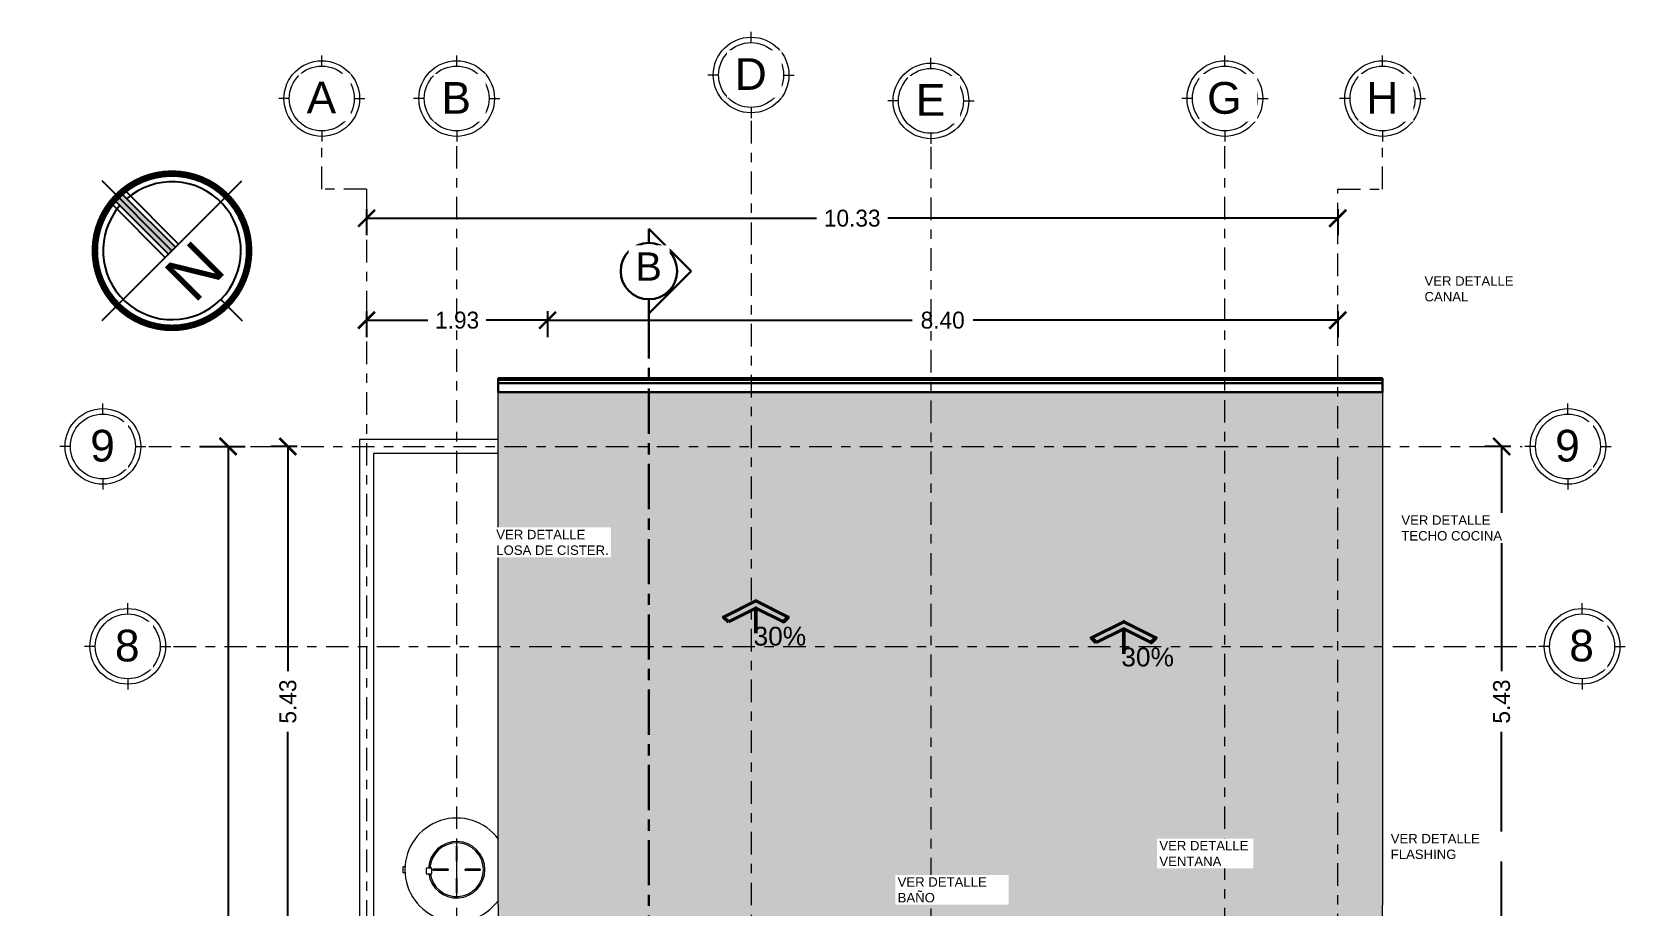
# Model space of a CAD drawing. Header units: millimetres. Extents: x -9559 to 23034, y -7226 to 22400.
# Drawn here: x 197.14 to 214.08, y 47.61 to 56.91 of the extents above; entities that cross this region are included whole.
import ezdxf

# ---------------------------------------------------------------- set-up
doc = ezdxf.new("R2010")
doc.units = ezdxf.units.MM
doc.header["$LTSCALE"] = 0.02
doc.linetypes.add('ACAD_ISO08W100', pattern=[36, 24, -3, 6, -3])
doc.linetypes.add('ACAD_ISO10W100', pattern=[18, 12, -3, 0, -3])
for name, color, linetype, lineweight in [('A-ANNO-DIMS', 251, 'Continuous', 9), ('A-Mueble AA', 9, 'Continuous', 9), ('A-ROOF', 8, 'Continuous', 18), ('A-ROOF-OTLN', 8, 'Continuous', 30), ('AQ-MUROS', 7, 'Continuous', 35), ('ES-PLANTA TECHO', 167, 'Continuous', 50), ('G-ANNO-SYMB', 111, 'Continuous', 9), ('G-ANNO-TEXT', 250, 'Continuous', 9), ('G-Linea Corte', 250, 'ACAD_ISO08W100', 30), ('P-SANR-FIXT', 6, 'Continuous', 18), ('S-GRID', 253, 'ACAD_ISO10W100', 5), ('S-GRID-IDEN', 253, 'Continuous', 9)]:
    doc.layers.add(name, color=color, linetype=linetype, lineweight=lineweight)
doc.styles.add('ARIAL', font='arial.ttf')
doc.styles.add('Arial_3', font='arial.ttf', dxfattribs={"height": 0.18})
doc.styles.add('Arial_6', font='arial.ttf', dxfattribs={"height": 0.3375})
doc.styles.add('CUADROS', font='arial.ttf')
doc.styles.get("Standard").update_dxf_attribs({"font": 'GOTHIC.TTF'})
doc.dimstyles.get("Standard").update_dxf_attribs({"dimtxt": 0.18, "dimasz": 0.18, "dimexe": 0.18, "dimexo": 0.0625, "dimgap": 0.09, "dimtad": 0, "dimzin": 3, "dimdsep": 46, "dimtxsty": 'Standard', "dimblk": 'ARCHTICK', "dimcen": 0.09, "dimadec": 0, "dimazin": 0, "dimtfac": 1, "dimtofl": 0, "dimtmove": 0, "dimatfit": 3, "dimldrblk": 'ARCHTICK', "dimfxl": 1, "dimtolj": 1, "dimtzin": 0, "dimarcsym": 0})

# ---------------------------------------------------------------- blocks, each defined once
blk = doc.blocks.new('Tinaco Garantía de por Vida - Copy - Cap 750 lt-247268-Nivel 2')
at = {"layer": 'A-Mueble AA'}
for p, q in [((-0.005, 0.25), (0.005, 0.25)), ((-0.005, 0.25), (-0.005, 0.09)), ((0.005, 0.09), (0.005, 0.25)), ((-0.25, -0.005), (-0.25, 0.005)), ((-0.09, 0.005), (-0.25, 0.005)), ((-0.09, 0.005), (-0.09, -0.005)), ((0.005, 0.09), (-0.005, 0.09)), ((0.09, -0.005), (0.09, 0.005)), ((0.25, 0.005), (0.09, 0.005)), ((0.25, 0.005), (0.25, -0.005)), ((0.323, 0.042), (0.263, 0.042)), ((0.263, 0.04), (0.263, 0.012)), ((0.263, 0.012), (0.263, -0.017)), ((0.323, 0.012), (0.323, 0.04)), ((0.323, -0.017), (0.323, 0.012)), ((0.571, 0.03), (0.548, 0.03)), ((0.571, 0), (0.571, 0.029)), ((-0.25, -0.005), (-0.09, -0.005)), ((-0.005, -0.09), (0.005, -0.09)), ((-0.005, -0.09), (-0.005, -0.25)), ((0.005, -0.25), (0.005, -0.09)), ((0.09, -0.005), (0.25, -0.005)), ((0.263, -0.018), (0.323, -0.018)), ((0.548, -0.03), (0.571, -0.03)), ((0.571, -0.029), (0.571, 0)), ((0.005, -0.25), (-0.005, -0.25))]:
    blk.add_line(p, q, dxfattribs=at)
for radius, start, end in [(0.55, 360, 143.7066), (0.3, 7.7725, 180), (0.285, 8.1889, 180), (0.55, 216.2934, 360), (0.3, 180, 356.8039), (0.285, 180, 356.6327)]:
    blk.add_arc((0, 0), radius, start, end, dxfattribs=at)
blk = doc.blocks.new('Sección - Extremo inicial de sección-147266-Nivel 2')
at = {"layer": 'G-Linea Corte', "linetype": 'Continuous'}
for p, q in [((-0.006, 0.00598), (-0.012, 0)), ((0, 0), (-0.006, 0.00598)), ((-0.012, 0), (-0.01, 0)), ((-0.002, 0), (0, 0))]:
    blk.add_line(p, q, dxfattribs=at)
blk.add_circle((-0.006, 0), 0.004, dxfattribs=at)
blk.add_arc((-0.006, 0), 0.004, 0, 180, dxfattribs=at)
blk = doc.blocks.new('Rejilla - Extremo inicial de rejilla - Círculo-11506-Nivel 2')
at = {"ltscale": 0.2}
for p, q in [((0, 0.0046), (0, 0.00611)), ((-0.0046, 0), (-0.00611, 0)), ((0.0046, 0), (0.00611, 0)), ((0, -0.0046), (0, -0.00611))]:
    blk.add_line(p, q, dxfattribs=at)
for radius in [0.00536, 0.0046]:
    blk.add_circle((0, 0), radius, dxfattribs=at)
blk = doc.blocks.new('_ArchTick')
at = {"color": 0, "linetype": 'ByBlock', "const_width": 0.15}
blk.add_lwpolyline([(-0.5, -0.5), (0.5, 0.5)], dxfattribs=at)
blk = doc.blocks.new('*D353')
at = {"layer": 'A-ANNO-DIMS', "color": 0, "lineweight": -2, "transparency": 16777216}
for p, q in [((200.699, 55.028), (200.699, 54.751)), ((200.699, 54.931), (205.482, 54.931)), ((211.024, 54.931), (206.241, 54.931)), ((211.024, 55.028), (211.024, 54.751))]:
    blk.add_line(p, q, dxfattribs=at)
at = {"layer": 'A-ANNO-DIMS', "color": 0, "lineweight": -2, "transparency": 16777216, "xscale": 0.18, "yscale": 0.18, "zscale": 0.18, "rotation": 180}
blk.add_blockref('_ArchTick', (200.699, 54.931), dxfattribs=at)
at = {"layer": 'A-ANNO-DIMS', "color": 0, "lineweight": -2, "transparency": 16777216, "xscale": 0.18, "yscale": 0.18, "zscale": 0.18}
blk.add_blockref('_ArchTick', (211.024, 54.931), dxfattribs=at)
at = {"layer": 'A-ANNO-DIMS', "color": 0, "transparency": 16777216, "insert": (205.862, 54.931), "char_height": 0.18, "width": 0.7805, "attachment_point": 5}
blk.add_mtext('\\A1;10.33', dxfattribs=at)
blk = doc.blocks.new('*D354')
at = {"layer": 'A-ANNO-DIMS', "color": 0, "lineweight": -2, "transparency": 16777216}
for p, q in [((199.96, 52.505), (199.683, 52.505)), ((199.863, 52.505), (199.863, 50.116)), ((199.863, 47.08), (199.863, 49.47)), ((199.96, 47.08), (199.683, 47.08))]:
    blk.add_line(p, q, dxfattribs=at)
at = {"layer": 'A-ANNO-DIMS', "color": 0, "lineweight": -2, "transparency": 16777216, "xscale": 0.18, "yscale": 0.18, "zscale": 0.18}
for p, rotation in [((199.863, 52.505), 90), ((199.863, 47.08), 270)]:
    blk.add_blockref('_ArchTick', p, dxfattribs=dict(at, rotation=rotation))
at = {"layer": 'A-ANNO-DIMS', "color": 0, "transparency": 16777216, "insert": (199.863, 49.793), "char_height": 0.18, "width": 0.60745, "attachment_point": 5, "rotation": 90}
blk.add_mtext('\\A1;5.43', dxfattribs=at)
blk = doc.blocks.new('*D361')
at = {"layer": 'A-ANNO-DIMS', "color": 0, "lineweight": -2, "transparency": 16777216}
for p, q in [((200.699, 53.944), (200.699, 53.667)), ((202.624, 53.944), (202.624, 53.667)), ((200.699, 53.847), (201.351, 53.847)), ((202.624, 53.847), (201.972, 53.847))]:
    blk.add_line(p, q, dxfattribs=at)
at = {"layer": 'A-ANNO-DIMS', "color": 0, "lineweight": -2, "transparency": 16777216, "xscale": 0.18, "yscale": 0.18, "zscale": 0.18, "rotation": 180}
blk.add_blockref('_ArchTick', (200.699, 53.847), dxfattribs=at)
at = {"layer": 'A-ANNO-DIMS', "color": 0, "lineweight": -2, "transparency": 16777216, "xscale": 0.18, "yscale": 0.18, "zscale": 0.18}
blk.add_blockref('_ArchTick', (202.624, 53.847), dxfattribs=at)
at = {"layer": 'A-ANNO-DIMS', "color": 0, "transparency": 16777216, "insert": (201.662, 53.847), "char_height": 0.18, "width": 0.36447, "attachment_point": 5}
blk.add_mtext('\\A1;1.93', dxfattribs=at)
blk = doc.blocks.new('*D362')
at = {"layer": 'A-ANNO-DIMS', "color": 0, "lineweight": -2, "transparency": 16777216}
for p, q in [((202.624, 53.944), (202.624, 53.667)), ((211.024, 53.944), (211.024, 53.667)), ((202.624, 53.847), (206.499, 53.847)), ((211.024, 53.847), (207.149, 53.847))]:
    blk.add_line(p, q, dxfattribs=at)
at = {"layer": 'A-ANNO-DIMS', "color": 0, "lineweight": -2, "transparency": 16777216, "xscale": 0.18, "yscale": 0.18, "zscale": 0.18, "rotation": 180}
blk.add_blockref('_ArchTick', (202.624, 53.847), dxfattribs=at)
at = {"layer": 'A-ANNO-DIMS', "color": 0, "lineweight": -2, "transparency": 16777216, "xscale": 0.18, "yscale": 0.18, "zscale": 0.18}
blk.add_blockref('_ArchTick', (211.024, 53.847), dxfattribs=at)
at = {"layer": 'A-ANNO-DIMS', "color": 0, "transparency": 16777216, "insert": (206.824, 53.847), "char_height": 0.18, "width": 0.36447, "attachment_point": 5}
blk.add_mtext('\\A1;8.40', dxfattribs=at)
blk = doc.blocks.new('*D366')
at = {"layer": 'A-ANNO-DIMS', "color": 0, "lineweight": -2, "transparency": 16777216}
for p, q in [((212.862, 52.505), (212.586, 52.505)), ((212.766, 52.505), (212.766, 50.116)), ((212.766, 47.08), (212.766, 49.47)), ((212.862, 47.08), (212.586, 47.08))]:
    blk.add_line(p, q, dxfattribs=at)
at = {"layer": 'A-ANNO-DIMS', "color": 0, "lineweight": -2, "transparency": 16777216, "xscale": 0.18, "yscale": 0.18, "zscale": 0.18}
for p, rotation in [((212.766, 52.505), 90), ((212.766, 47.08), 270)]:
    blk.add_blockref('_ArchTick', p, dxfattribs=dict(at, rotation=rotation))
at = {"layer": 'A-ANNO-DIMS', "color": 0, "transparency": 16777216, "insert": (212.766, 49.793), "char_height": 0.18, "width": 0.36447, "attachment_point": 5, "rotation": 90}
blk.add_mtext('\\A1;5.43', dxfattribs=at)
blk = doc.blocks.new('*D368')
at = {"color": 0, "lineweight": -2, "transparency": 16777216}
for p, q in [((198.926, 52.505), (199.407, 52.505)), ((199.227, 52.505), (199.227, 44.509)), ((199.227, 35.755), (199.227, 43.751)), ((198.926, 35.755), (199.407, 35.755))]:
    blk.add_line(p, q, dxfattribs=at)
at = {"color": 0, "lineweight": -2, "transparency": 16777216, "xscale": 0.18, "yscale": 0.18, "zscale": 0.18}
for p, rotation in [((199.227, 52.505), 90), ((199.227, 35.755), 270)]:
    blk.add_blockref('_ArchTick', p, dxfattribs=dict(at, rotation=rotation))
at = {"color": 0, "transparency": 16777216, "insert": (199.227, 44.13), "char_height": 0.18, "attachment_point": 5, "rotation": 90}
blk.add_mtext('\\A1;16.75', dxfattribs=at)
blk = doc.blocks.new('A$C3F057A20')
for p, q in [((1.312, 2.641), (1.312, 1.32)), ((1.186, 2.338), (1.186, 1.32)), ((1.437, 2.338), (1.437, 1.32)), ((1.247, 2.301), (1.247, 1.32)), ((1.377, 2.301), (1.377, 1.32)), ((0, 1.32), (2.623, 1.32)), ((1.312, 0.404), (1.312, 0))]:
    blk.add_line(p, q)
at = {"const_width": 0.0875}
blk.add_lwpolyline([(0.287, 1.32, 1), (2.337, 1.32, 1)], format="xyb", close=True, dxfattribs=at)
blk.add_arc((1.312, 1.32), 0.916, 94.0608, 85.9392)
blk.add_solid([(1.247, 1.32), (1.377, 1.32), (1.247, 2.301), (1.377, 2.301)])
at = {"ltscale": 0.2, "insert": (1.016, 1.231), "char_height": 0.625, "attachment_point": 1, "style": 'CUADROS'}
blk.add_mtext_dynamic_manual_height_columns('N', width=0.76887, gutter_width=3.125, heights=[0], dxfattribs=at)

msp = doc.modelspace()

# ---------------------------------------------------------------- hatches: boundary and pattern name
at = {"layer": 'ES-PLANTA TECHO'}
h = msp.add_hatch(color=256, dxfattribs=at)
h.dxf.hatch_style = 1
h.paths.add_polyline_path([(204.838, 50.787), (205.13, 50.641), (205.18, 50.691), (204.838, 50.863), (204.495, 50.691), (204.546, 50.641)])
h = msp.add_hatch(color=256, dxfattribs=at)
h.dxf.hatch_style = 1
h.paths.add_polyline_path([(208.748, 50.566), (209.04, 50.42), (209.09, 50.471), (208.748, 50.642), (208.405, 50.471), (208.456, 50.42)])
at = {"layer": 'G-ANNO-TEXT', "transparency": 33554521}
h = msp.add_hatch(dxfattribs=at)
h.set_pattern_fill('SPANISH2', color=256, scale=0.2, angle=180, pattern_type=2)
h.set_pattern_definition([(180, (165.7446, 28.36175), (-0.4, -0.2), [0.05, -0.35]), (180, (165.7446, 28.33675), (-0.4, -0.2), [0.05, -0.15]), (180, (165.5446, 28.31175), (-0.4, -0.2), [0.05, -0.35]), (180, (165.8446, 28.43675), (-0.4, -0.2), [0.025, -0.2, 0.025, -0.15]), (225, (165.8196, 28.38675), (-2e-17, -0.2), [0.0353553, -0.5303301]), (225, (165.8446, 28.31175), (-2e-17, -0.2), [0.02526, -0.5404254]), (225, (165.8446, 28.28675), (-2e-17, -0.2), [0.0303, -0.5353854]), (315, (165.5946, 28.28675), (-5e-17, -0.2), [0.0303, -0.5353854]), (315, (165.5946, 28.31175), (-5e-17, -0.2), [0.02526, -0.5404254]), (315, (165.6196, 28.38675), (-5e-17, -0.2), [0.0353553, -0.5303301]), (206.56505, (165.7946, 28.38675), (1e-11, -0.2), [0.0559017, -0.3913119]), (206.56505, (165.7946, 28.36175), (1e-11, -0.2), [0.0559017, -0.3913119]), (206.56505, (165.8946, 28.33675), (1e-11, -0.2), [0.0559017, -0.3913119]), (206.56505, (165.8946, 28.31175), (1e-11, -0.2), [0.0559017, -0.3913119]), (243.43495, (165.8446, 28.43675), (-1e-11, -0.2), [0.0559017, -0.8385255]), (243.43495, (165.8196, 28.43675), (-1e-11, -0.2), [0.0559017, -0.8385255]), (296.56505, (165.6196, 28.43675), (1e-11, -0.2), [0.0559017, -0.8385255]), (296.56505, (165.5946, 28.43675), (1e-11, -0.2), [0.0559017, -0.8385255]), (333.43495, (165.6446, 28.38675), (-1e-11, -0.2), [0.0559017, -0.3913119]), (333.43495, (165.6446, 28.36175), (-1e-11, -0.2), [0.0559017, -0.3913119]), (333.43495, (165.5446, 28.33675), (-1e-11, -0.2), [0.0559017, -0.3913119]), (333.43495, (165.5446, 28.31175), (-1e-11, -0.2), [0.0559017, -0.3913119]), (262.874984, (165.844596, 28.436748), (-9e-14, -0.2), [0.2015564, -3.0233467]), (277.125016, (165.594596, 28.436748), (9e-14, -0.2), [0.2015564, -3.0233467])])
h.paths.add_polyline_path([(207.942, 47.155), (211.499, 47.155), (211.499, 53.08), (202.099, 53.08), (202.099, 47.155), (205.985, 47.155)])

# ---------------------------------------------------------------- linework, layer by layer
at = {"layer": 'A-ROOF'}
for p, q in [((202.099, 47.629), (202.099, 53.08)), ((202.099, 53.08), (211.499, 53.08)), ((211.499, 53.08), (211.499, 47.629)), ((202.099, 47.629), (202.099, 47.155)), ((211.499, 47.155), (211.499, 47.629))]:
    msp.add_line(p, q, dxfattribs=at)
at = {"layer": 'A-ROOF-OTLN'}
for p, q in [((202.099, 53.08), (202.099, 53.23)), ((202.099, 53.23), (211.499, 53.23)), ((202.099, 53.217), (211.499, 53.217)), ((202.099, 53.215), (211.499, 53.215)), ((211.499, 53.23), (211.499, 53.08)), ((202.099, 53.177), (211.499, 53.177)), ((202.099, 53.083), (211.499, 53.083))]:
    msp.add_line(p, q, dxfattribs=at)
at = {"layer": 'AQ-MUROS', "lineweight": 15}
for p, q in [((200.624, 52.58), (200.624, 45.93)), ((202.099, 52.58), (200.624, 52.58)), ((200.774, 52.43), (200.774, 46.08)), ((202.099, 52.43), (200.774, 52.43))]:
    msp.add_line(p, q, dxfattribs=at)
at = {"layer": 'ES-PLANTA TECHO'}
for p, q in [((204.838, 50.787, -0.003), (204.838, 50.52, -0.003)), ((208.748, 50.566, -0.003), (208.748, 50.299, -0.003))]:
    msp.add_line(p, q, dxfattribs=at)
at = {"layer": 'ES-PLANTA TECHO', "elevation": -0.003}
for points in [[(204.546, 50.641), (204.495, 50.691), (204.838, 50.863), (205.18, 50.691), (205.13, 50.641), (204.838, 50.787)], [(208.456, 50.42), (208.405, 50.471), (208.748, 50.642), (209.09, 50.471), (209.04, 50.42), (208.748, 50.566)]]:
    msp.add_lwpolyline(points, close=True, dxfattribs=at)
at = {"layer": 'G-Linea Corte'}
msp.add_line((203.701, 53.92), (203.701, 41.756), dxfattribs=at)
at = {"layer": 'S-GRID'}
for p, q in [((204.787, 55.967), (204.787, 33.475)), ((200.223, 55.241), (200.223, 55.717)), ((201.657, 33.319), (201.657, 55.717)), ((206.699, 55.692), (206.699, 33.294)), ((209.824, 33.319), (209.824, 55.717)), ((211.5, 55.241), (211.5, 55.717)), ((200.699, 55.241), (200.223, 55.241)), ((200.699, 55.241), (200.699, 33.795)), ((211.024, 33.795), (211.024, 55.241)), ((211.024, 55.241), (211.5, 55.241)), ((198.384, 52.505), (212.983, 52.505)), ((198.648, 50.38), (213.133, 50.38))]:
    msp.add_line(p, q, dxfattribs=at)

# ---------------------------------------------------------------- block references
at = {"layer": 'G-ANNO-SYMB', "xscale": 74.99999999999996, "yscale": 74.99999999999996, "zscale": 74.99999999999996, "rotation": 269.9999999999996}
msp.add_blockref('Sección - Extremo inicial de sección-147266-Nivel 2', (203.701, 53.92), dxfattribs=at)
at = {"layer": 'P-SANR-FIXT', "rotation": 180}
msp.add_blockref('Tinaco Garantía de por Vida - Copy - Cap 750 lt-247268-Nivel 2', (201.657, 48.005), dxfattribs=at)
at = {"layer": 'S-GRID-IDEN', "xscale": 74.99999999999996, "yscale": 74.99999999999996, "zscale": 74.99999999999996}
for p, rotation in [((204.787, 56.454), 180), ((200.223, 56.204), 180), ((206.699, 56.179), 180), ((197.896, 52.505), 269.9999999999994), ((213.471, 52.505), 269.9999999999994), ((198.16, 50.38), 269.9999999999994), ((213.621, 50.38), 269.9999999999994)]:
    msp.add_blockref('Rejilla - Extremo inicial de rejilla - Círculo-11506-Nivel 2', p, dxfattribs=dict(at, rotation=rotation))
for p in [(201.657, 56.204), (209.824, 56.204), (211.5, 56.204)]:
    msp.add_blockref('Rejilla - Extremo inicial de rejilla - Círculo-11506-Nivel 2', p, dxfattribs=at)

# ---------------------------------------------------------------- texts
at = {"layer": 'ES-PLANTA TECHO', "style": 'CUADROS'}
for p in [(204.813, 50.388, -0.003), (208.723, 50.167, -0.003)]:
    msp.add_text('30%%%', height=0.2, dxfattribs=at).set_placement(p)
at = {"layer": 'G-ANNO-TEXT', "insert": (211.946, 54.314), "char_height": 0.1, "width": 1.15396, "attachment_point": 1, "style": 'Arial_3', "bg_fill": 3, "box_fill_scale": 1.25, "bg_fill_color": 256, "bg_fill_true_color": 13158600, "bg_fill_transparency": 0}
msp.add_mtext('VER DETALLE\\PCANAL', dxfattribs=at)

# ---------------------------------------------------------------- dimensions: what is measured, and where the dimension line sits
dim = msp.add_linear_dim(base=(199.227, 52.505), p1=(198.864, 35.755), p2=(198.864, 52.505), angle=90, dimstyle='Standard')
dim.commit()
dim.dimension.update_dxf_attribs({"geometry": '*D368', "text_midpoint": (199.227, 44.13)})
at = {"layer": 'A-ANNO-DIMS'}
for base, p1, p2, picture, middle in [((211.024029169, 54.931482753), (200.699029169, 55.090581779), (211.024029169, 55.090581779), '*D353', (205.861529169, 54.931482753)), ((202.624029169, 53.847069526), (200.699029169, 54.006168552), (202.624029169, 54.006168552), '*D361', (201.661529169, 53.847069526)), ((211.024, 53.847), (202.624, 54.006), (211.024, 54.006), '*D362', (206.824, 53.847))]:
    dim = msp.add_linear_dim(base=base, p1=p1, p2=p2, dimstyle='Standard', dxfattribs=at)
    dim.commit()
    dim.dimension.update_dxf_attribs({"geometry": picture, "text_midpoint": middle})
for base, p1, p2, picture, middle in [((199.863184291, 47.080188495), (200.022283317, 52.505188495), (200.022283317, 47.080188495), '*D354', (199.863184291, 49.792688495)), ((212.765652864, 47.080188495), (212.924751889, 52.505188495), (212.924751889, 47.080188495), '*D366', (212.765652864, 49.792688495))]:
    dim = msp.add_linear_dim(base=base, p1=p1, p2=p2, angle=90, dimstyle='Standard', dxfattribs=at)
    dim.commit()
    dim.dimension.update_dxf_attribs({"geometry": picture, "text_midpoint": middle})

# ---------------------------------------------------------------- next in the draw order: texts
at = {"layer": 'G-ANNO-TEXT', "char_height": 0.1, "attachment_point": 1, "style": 'Arial_3', "bg_fill": 3, "box_fill_scale": 1.25, "bg_fill_color": 256, "bg_fill_true_color": 13158600, "bg_fill_transparency": 0}
for s, insert, width in [('VER DETALLE\\PTECHO COCINA', (211.7, 51.772), 1.55734), ('VER DETALLE\\PVENTANA', (209.127, 48.311), 0.97439), ('VER DETALLE\\PFLASHING', (211.587, 48.386), 1.55734), ('VER DETALLE\\PBAÑO', (206.345, 47.925), 1.15396)]:
    msp.add_mtext(s, dxfattribs=dict(at, insert=insert, width=width))
at = {"layer": 'G-ANNO-TEXT', "insert": (202.078, 51.619), "char_height": 0.1, "attachment_point": 1, "style": 'Arial_3', "bg_fill": 3, "box_fill_scale": 1.25, "bg_fill_color": 256, "bg_fill_true_color": 13158600, "bg_fill_transparency": 0}
msp.add_mtext('VER DETALLE\\PLOSA DE CISTER.', dxfattribs=at)
at = {"layer": 'S-GRID', "insert": (203.559, 54.568), "char_height": 0.3, "width": 0.28861, "attachment_point": 1, "style": 'ARIAL', "bg_fill": 3, "box_fill_scale": 1.25, "bg_fill_color": 256, "bg_fill_true_color": 13158600, "bg_fill_transparency": 0}
msp.add_mtext('B', dxfattribs=at)
at = {"layer": 'S-GRID-IDEN', "char_height": 0.337, "attachment_point": 1, "style": 'Arial_6', "bg_fill": 3, "box_fill_scale": 1.25, "bg_fill_color": 256, "bg_fill_true_color": 13158600, "bg_fill_transparency": 0}
for s, insert, width in [('D', (204.614, 56.633), 0.41487), ('A', (200.062, 56.383), 0.38481), ('B', (201.495, 56.379), 0.38481), ('E', (206.538, 56.358), 0.38481), ('G', (209.635, 56.379), 0.45095), ('H', (211.327, 56.379), 0.41487), ('9', (197.761, 52.682), 0.31867), ('9', (213.335, 52.682), 0.31867), ('8', (198.024, 50.557), 0.31867), ('8', (213.485, 50.557), 0.31867)]:
    msp.add_mtext(s, dxfattribs=dict(at, insert=insert, width=width))

# ---------------------------------------------------------------- next in the draw order: block references
at = {"xscale": 0.7999999999999999, "yscale": 0.7999999999999999, "zscale": 0.7999999999999999, "rotation": 44.99999999999994}
msp.add_blockref('A$C3F057A20', (198.635, 53.097), dxfattribs=at)

doc.saveas('drawing.dxf')
